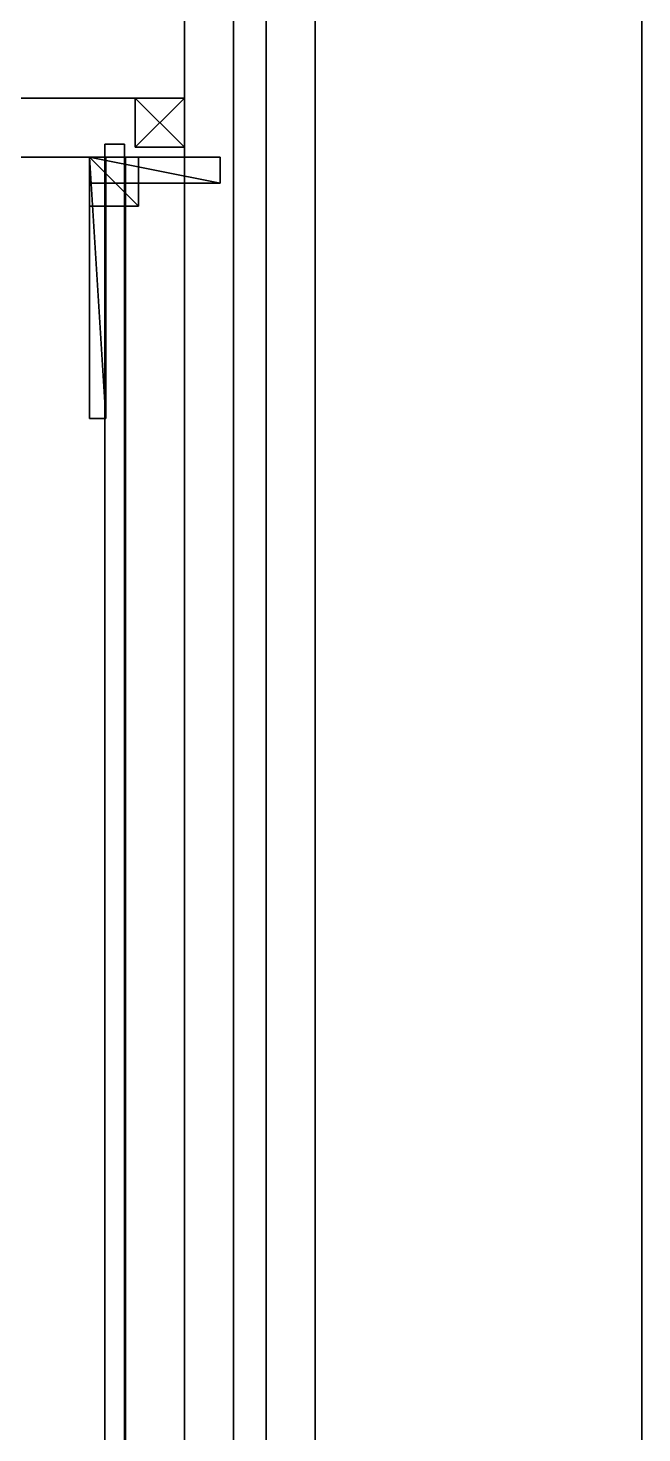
# Model space of a CAD drawing. Extents: x -100 to 4856, y -100 to 4830.
# Drawn here: x 4668.2 to 4856, y 951.7 to 1381.6 of the extents above; entities that cross this region are included whole.
import ezdxf

# ---------------------------------------------------------------- set-up
doc = ezdxf.new("R2010")
doc.units = 0
for name, color, linetype in [('LAYER0', 7, 'CONTINUOUS'), ('LAYER1225', 45, 'CONTINUOUS'), ('LAYER1234', 45, 'CONTINUOUS'), ('LAYER1235', 2, 'CONTINUOUS'), ('LAYER1236', 7, 'CONTINUOUS'), ('LAYER1237', 253, 'CONTINUOUS'), ('LAYER1238', 253, 'CONTINUOUS'), ('LAYER1239', 253, 'CONTINUOUS'), ('LAYER1240', 253, 'CONTINUOUS'), ('LAYER1241', 253, 'CONTINUOUS'), ('LAYER1242', 253, 'CONTINUOUS'), ('LAYER1243', 45, 'CONTINUOUS'), ('LAYER1245', 45, 'CONTINUOUS'), ('LAYER1247', 45, 'CONTINUOUS'), ('LAYER1261', 253, 'CONTINUOUS'), ('LAYER1262', 253, 'CONTINUOUS'), ('LAYER1263', 253, 'CONTINUOUS'), ('LAYER1264', 253, 'CONTINUOUS'), ('LAYER1265', 253, 'CONTINUOUS'), ('LAYER1266', 253, 'CONTINUOUS'), ('LAYER1267', 253, 'CONTINUOUS'), ('LAYER1268', 253, 'CONTINUOUS'), ('LAYER1269', 253, 'CONTINUOUS'), ('LAYER1270', 253, 'CONTINUOUS'), ('LAYER1271', 253, 'CONTINUOUS'), ('LAYER1272', 253, 'CONTINUOUS'), ('LAYER141', 45, 'CONTINUOUS'), ('LAYER28', 7, 'CONTINUOUS'), ('LAYER32', 7, 'CONTINUOUS'), ('LAYER89', 7, 'CONTINUOUS')]:
    doc.layers.add(name, color=color, linetype=linetype)

msp = doc.modelspace()

# ---------------------------------------------------------------- linework, layer by layer
at = {"layer": 'LAYER0', "invisible_edges": 1}
for points in [[(4856, 4830, -5), (-100, -100, -5), (-100, 4830, -5), (4856, 4830, -5)], [(-100, -100, -5), (4856, 4830, -5), (4856, -100, -5), (-100, -100, -5)], [(4856, -100), (-100, 4830), (-100, -100), (4856, -100)], [(-100, 4830), (4856, -100), (4856, 4830), (-100, 4830)], [(4856, 4830, -5), (4856, -100), (4856, -100, -5), (4856, 4830, -5)], [(4856, -100), (4856, 4830, -5), (4856, 4830), (4856, -100)]]:
    msp.add_3dface(points, dxfattribs=at)
at = {"layer": 'LAYER1225', "invisible_edges": 1}
for points in [[(4716, 660.156, 550), (4346, 1360.156, 550), (4716, 1360.156, 550), (4716, 660.156, 550)], [(4346, 1360.156, 550), (4716, 660.156, 550), (4346, 660.156, 550), (4346, 1360.156, 550)], [(4716, 1360.156, 568), (4346, 1360.156, 550), (4346, 1360.156, 568), (4716, 1360.156, 568)], [(4346, 1360.156, 550), (4716, 1360.156, 568), (4716, 1360.156, 550), (4346, 1360.156, 550)], [(4346, 660.156, 568), (4716, 1360.156, 568), (4346, 1360.156, 568), (4346, 660.156, 568)], [(4716, 1360.156, 568), (4346, 660.156, 568), (4716, 660.156, 568), (4716, 1360.156, 568)], [(4716, 1360.156, 568), (4716, 660.156, 550), (4716, 1360.156, 550), (4716, 1360.156, 568)], [(4716, 660.156, 550), (4716, 1360.156, 568), (4716, 660.156, 568), (4716, 660.156, 550)]]:
    msp.add_3dface(points, dxfattribs=at)
at = {"layer": 'LAYER1234', "invisible_edges": 1}
for points in [[(4716, 678.156, 301), (4366, 1342.156, 301), (4716, 1342.156, 301), (4716, 678.156, 301)], [(4366, 1342.156, 301), (4716, 678.156, 301), (4366, 678.156, 301), (4366, 1342.156, 301)], [(4716, 1342.156, 319), (4366, 1342.156, 301), (4366, 1342.156, 319), (4716, 1342.156, 319)], [(4366, 1342.156, 301), (4716, 1342.156, 319), (4716, 1342.156, 301), (4366, 1342.156, 301)], [(4366, 678.156, 319), (4716, 1342.156, 319), (4366, 1342.156, 319), (4366, 678.156, 319)], [(4716, 1342.156, 319), (4366, 678.156, 319), (4716, 678.156, 319), (4716, 1342.156, 319)], [(4716, 1342.156, 319), (4716, 678.156, 301), (4716, 1342.156, 301), (4716, 1342.156, 319)], [(4716, 678.156, 301), (4716, 1342.156, 319), (4716, 678.156, 319), (4716, 678.156, 301)]]:
    msp.add_3dface(points, dxfattribs=at)
at = {"layer": 'LAYER1235'}
for points in [[(4687, 1262.156, 509), (4692, 1262.156, 509), (4687, 1342.156, 509), (4687, 1262.156, 509)], [(4687, 1342.156, 509), (4692, 1262.156, 509), (4692, 1342.156, 509), (4687, 1342.156, 509)], [(4687, 1342.156, 509), (4692, 1342.156, 509), (4687, 1342.156, 486), (4687, 1342.156, 509)], [(4687, 1342.156, 486), (4692, 1342.156, 509), (4692, 1342.156, 486), (4687, 1342.156, 486)], [(4687, 1262.156, 509), (4687, 1342.156, 509), (4687, 1262.156, 486), (4687, 1262.156, 509)], [(4687, 1262.156, 486), (4687, 1342.156, 509), (4687, 1342.156, 486), (4687, 1262.156, 486)], [(4687, 1262.156, 486), (4687, 1342.156, 486), (4692, 1262.156, 486), (4687, 1262.156, 486)], [(4692, 1262.156, 486), (4687, 1342.156, 486), (4692, 1342.156, 486), (4692, 1262.156, 486)], [(4692, 1262.156, 486), (4692, 1342.156, 486), (4692, 1262.156, 509), (4692, 1262.156, 486)], [(4692, 1262.156, 509), (4692, 1342.156, 486), (4692, 1342.156, 509), (4692, 1262.156, 509)], [(4687, 1262.156, 486), (4692, 1262.156, 486), (4687, 1262.156, 509), (4687, 1262.156, 486)], [(4687, 1262.156, 509), (4692, 1262.156, 486), (4692, 1262.156, 509), (4687, 1262.156, 509)]]:
    msp.add_3dface(points, dxfattribs=at)
at = {"layer": 'LAYER1236', "invisible_edges": 1}
for points in [[(4687, 1342.156, 486), (4687, 1262.156, 509), (4687, 1342.156, 509), (4687, 1342.156, 486)], [(4687, 1262.156, 509), (4687, 1342.156, 486), (4687, 1262.156, 486), (4687, 1262.156, 509)], [(4692, 1342.156, 509), (4687, 1262.156, 509), (4692, 1262.156, 509), (4692, 1342.156, 509)], [(4687, 1262.156, 509), (4692, 1342.156, 509), (4687, 1342.156, 509), (4687, 1262.156, 509)], [(4687, 1342.156, 486), (4692, 1262.156, 486), (4687, 1262.156, 486), (4687, 1342.156, 486)], [(4692, 1262.156, 486), (4687, 1342.156, 486), (4692, 1342.156, 486), (4692, 1262.156, 486)], [(4692, 1342.156, 509), (4687, 1342.156, 486), (4687, 1342.156, 509), (4692, 1342.156, 509)], [(4687, 1342.156, 486), (4692, 1342.156, 509), (4692, 1342.156, 486), (4687, 1342.156, 486)], [(4692, 1262.156, 486), (4692, 1342.156, 509), (4692, 1262.156, 509), (4692, 1262.156, 486)], [(4692, 1342.156, 509), (4692, 1262.156, 486), (4692, 1342.156, 486), (4692, 1342.156, 509)], [(4692, 1262.156, 486), (4687, 1262.156, 509), (4687, 1262.156, 486), (4692, 1262.156, 486)], [(4687, 1262.156, 509), (4692, 1262.156, 486), (4692, 1262.156, 509), (4687, 1262.156, 509)]]:
    msp.add_3dface(points, dxfattribs=at)
at = {"layer": 'LAYER1237'}
for points in [[(4687, 1327.156, 509), (4702, 1327.156, 509), (4687, 1342.156, 509), (4687, 1327.156, 509)], [(4687, 1342.156, 509), (4702, 1327.156, 509), (4702, 1342.156, 509), (4687, 1342.156, 509)], [(4687, 1342.156, 509), (4702, 1342.156, 509), (4687, 1342.156, 494), (4687, 1342.156, 509)], [(4687, 1342.156, 494), (4702, 1342.156, 509), (4702, 1342.156, 494), (4687, 1342.156, 494)], [(4687, 1327.156, 509), (4687, 1342.156, 509), (4687, 1327.156, 494), (4687, 1327.156, 509)], [(4687, 1327.156, 494), (4687, 1342.156, 509), (4687, 1342.156, 494), (4687, 1327.156, 494)], [(4687, 1327.156, 494), (4687, 1342.156, 494), (4702, 1327.156, 494), (4687, 1327.156, 494)], [(4702, 1327.156, 494), (4687, 1342.156, 494), (4702, 1342.156, 494), (4702, 1327.156, 494)], [(4702, 1327.156, 494), (4702, 1342.156, 494), (4702, 1327.156, 509), (4702, 1327.156, 494)], [(4702, 1327.156, 509), (4702, 1342.156, 494), (4702, 1342.156, 509), (4702, 1327.156, 509)], [(4687, 1327.156, 494), (4702, 1327.156, 494), (4687, 1327.156, 509), (4687, 1327.156, 494)], [(4687, 1327.156, 509), (4702, 1327.156, 494), (4702, 1327.156, 509), (4687, 1327.156, 509)]]:
    msp.add_3dface(points, dxfattribs=at)
at = {"layer": 'LAYER1238'}
for points in [[(4687, 1327.156, 509), (4702, 1327.156, 509), (4687, 1342.156, 509), (4687, 1327.156, 509)], [(4687, 1342.156, 509), (4702, 1327.156, 509), (4702, 1342.156, 509), (4687, 1342.156, 509)], [(4687, 1342.156, 509), (4702, 1342.156, 509), (4687, 1342.156, 494), (4687, 1342.156, 509)], [(4687, 1342.156, 494), (4702, 1342.156, 509), (4702, 1342.156, 494), (4687, 1342.156, 494)], [(4687, 1327.156, 509), (4687, 1342.156, 509), (4687, 1327.156, 494), (4687, 1327.156, 509)], [(4687, 1327.156, 494), (4687, 1342.156, 509), (4687, 1342.156, 494), (4687, 1327.156, 494)], [(4687, 1327.156, 494), (4687, 1342.156, 494), (4702, 1327.156, 494), (4687, 1327.156, 494)], [(4702, 1327.156, 494), (4687, 1342.156, 494), (4702, 1342.156, 494), (4702, 1327.156, 494)], [(4702, 1327.156, 494), (4702, 1342.156, 494), (4702, 1327.156, 509), (4702, 1327.156, 494)], [(4702, 1327.156, 509), (4702, 1342.156, 494), (4702, 1342.156, 509), (4702, 1327.156, 509)], [(4687, 1327.156, 494), (4702, 1327.156, 494), (4687, 1327.156, 509), (4687, 1327.156, 494)], [(4687, 1327.156, 509), (4702, 1327.156, 494), (4702, 1327.156, 509), (4687, 1327.156, 509)]]:
    msp.add_3dface(points, dxfattribs=at)
at = {"layer": 'LAYER1239'}
for points in [[(4687, 1327.156, 509), (4702, 1327.156, 509), (4687, 1342.156, 509), (4687, 1327.156, 509)], [(4687, 1342.156, 509), (4702, 1327.156, 509), (4702, 1342.156, 509), (4687, 1342.156, 509)], [(4687, 1342.156, 509), (4702, 1342.156, 509), (4687, 1342.156, 494), (4687, 1342.156, 509)], [(4687, 1342.156, 494), (4702, 1342.156, 509), (4702, 1342.156, 494), (4687, 1342.156, 494)], [(4687, 1327.156, 509), (4687, 1342.156, 509), (4687, 1327.156, 494), (4687, 1327.156, 509)], [(4687, 1327.156, 494), (4687, 1342.156, 509), (4687, 1342.156, 494), (4687, 1327.156, 494)], [(4687, 1327.156, 494), (4687, 1342.156, 494), (4702, 1327.156, 494), (4687, 1327.156, 494)], [(4702, 1327.156, 494), (4687, 1342.156, 494), (4702, 1342.156, 494), (4702, 1327.156, 494)], [(4702, 1327.156, 494), (4702, 1342.156, 494), (4702, 1327.156, 509), (4702, 1327.156, 494)], [(4702, 1327.156, 509), (4702, 1342.156, 494), (4702, 1342.156, 509), (4702, 1327.156, 509)], [(4687, 1327.156, 494), (4702, 1327.156, 494), (4687, 1327.156, 509), (4687, 1327.156, 494)], [(4687, 1327.156, 509), (4702, 1327.156, 494), (4702, 1327.156, 509), (4687, 1327.156, 509)]]:
    msp.add_3dface(points, dxfattribs=at)
at = {"layer": 'LAYER1240'}
for points in [[(4687, 1327.156, 509), (4702, 1327.156, 509), (4687, 1342.156, 509), (4687, 1327.156, 509)], [(4687, 1342.156, 509), (4702, 1327.156, 509), (4702, 1342.156, 509), (4687, 1342.156, 509)], [(4687, 1342.156, 509), (4702, 1342.156, 509), (4687, 1342.156, 494), (4687, 1342.156, 509)], [(4687, 1342.156, 494), (4702, 1342.156, 509), (4702, 1342.156, 494), (4687, 1342.156, 494)], [(4687, 1327.156, 509), (4687, 1342.156, 509), (4687, 1327.156, 494), (4687, 1327.156, 509)], [(4687, 1327.156, 494), (4687, 1342.156, 509), (4687, 1342.156, 494), (4687, 1327.156, 494)], [(4687, 1327.156, 494), (4687, 1342.156, 494), (4702, 1327.156, 494), (4687, 1327.156, 494)], [(4702, 1327.156, 494), (4687, 1342.156, 494), (4702, 1342.156, 494), (4702, 1327.156, 494)], [(4702, 1327.156, 494), (4702, 1342.156, 494), (4702, 1327.156, 509), (4702, 1327.156, 494)], [(4702, 1327.156, 509), (4702, 1342.156, 494), (4702, 1342.156, 509), (4702, 1327.156, 509)], [(4687, 1327.156, 494), (4702, 1327.156, 494), (4687, 1327.156, 509), (4687, 1327.156, 494)], [(4687, 1327.156, 509), (4702, 1327.156, 494), (4702, 1327.156, 509), (4687, 1327.156, 509)]]:
    msp.add_3dface(points, dxfattribs=at)
at = {"layer": 'LAYER1241'}
for points in [[(4687, 1334.156, 509), (4727, 1334.156, 509), (4687, 1342.156, 509), (4687, 1334.156, 509)], [(4687, 1342.156, 509), (4727, 1334.156, 509), (4727, 1342.156, 509), (4687, 1342.156, 509)], [(4687, 1342.156, 509), (4727, 1342.156, 509), (4687, 1342.156, 501), (4687, 1342.156, 509)], [(4687, 1342.156, 501), (4727, 1342.156, 509), (4727, 1342.156, 501), (4687, 1342.156, 501)], [(4687, 1334.156, 509), (4687, 1342.156, 509), (4687, 1334.156, 501), (4687, 1334.156, 509)], [(4687, 1334.156, 501), (4687, 1342.156, 509), (4687, 1342.156, 501), (4687, 1334.156, 501)], [(4687, 1334.156, 501), (4687, 1342.156, 501), (4727, 1334.156, 501), (4687, 1334.156, 501)], [(4727, 1334.156, 501), (4687, 1342.156, 501), (4727, 1342.156, 501), (4727, 1334.156, 501)], [(4727, 1334.156, 501), (4727, 1342.156, 501), (4727, 1334.156, 509), (4727, 1334.156, 501)], [(4727, 1334.156, 509), (4727, 1342.156, 501), (4727, 1342.156, 509), (4727, 1334.156, 509)], [(4687, 1334.156, 501), (4727, 1334.156, 501), (4687, 1334.156, 509), (4687, 1334.156, 501)], [(4687, 1334.156, 509), (4727, 1334.156, 501), (4727, 1334.156, 509), (4687, 1334.156, 509)]]:
    msp.add_3dface(points, dxfattribs=at)
at = {"layer": 'LAYER1242'}
for points in [[(4687, 1262.156, 509), (4692, 1262.156, 509), (4687, 1342.156, 509), (4687, 1262.156, 509)], [(4687, 1342.156, 509), (4692, 1262.156, 509), (4692, 1342.156, 509), (4687, 1342.156, 509)], [(4687, 1342.156, 509), (4692, 1342.156, 509), (4687, 1342.156, 493), (4687, 1342.156, 509)], [(4687, 1342.156, 493), (4692, 1342.156, 509), (4692, 1342.156, 493), (4687, 1342.156, 493)], [(4687, 1262.156, 509), (4687, 1342.156, 509), (4687, 1262.156, 493), (4687, 1262.156, 509)], [(4687, 1262.156, 493), (4687, 1342.156, 509), (4687, 1342.156, 493), (4687, 1262.156, 493)], [(4687, 1262.156, 493), (4687, 1342.156, 493), (4692, 1262.156, 493), (4687, 1262.156, 493)], [(4692, 1262.156, 493), (4687, 1342.156, 493), (4692, 1342.156, 493), (4692, 1262.156, 493)], [(4692, 1262.156, 493), (4692, 1342.156, 493), (4692, 1262.156, 509), (4692, 1262.156, 493)], [(4692, 1262.156, 509), (4692, 1342.156, 493), (4692, 1342.156, 509), (4692, 1262.156, 509)], [(4687, 1262.156, 493), (4692, 1262.156, 493), (4687, 1262.156, 509), (4687, 1262.156, 493)], [(4687, 1262.156, 509), (4692, 1262.156, 493), (4692, 1262.156, 509), (4687, 1262.156, 509)]]:
    msp.add_3dface(points, dxfattribs=at)
at = {"layer": 'LAYER1243', "invisible_edges": 1}
for points in [[(4716, 1360.156, 300), (4366, 1342.156, 300), (4366, 1360.156, 300), (4716, 1360.156, 300)], [(4366, 1342.156, 300), (4716, 1360.156, 300), (4716, 1342.156, 300), (4366, 1342.156, 300)], [(4716, 1342.156, 550), (4366, 1360.156, 550), (4366, 1342.156, 550), (4716, 1342.156, 550)], [(4366, 1360.156, 550), (4716, 1342.156, 550), (4716, 1360.156, 550), (4366, 1360.156, 550)], [(4366, 1360.156, 550), (4716, 1360.156, 300), (4366, 1360.156, 300), (4366, 1360.156, 550)], [(4716, 1360.156, 300), (4366, 1360.156, 550), (4716, 1360.156, 550), (4716, 1360.156, 300)], [(4716, 1360.156, 300), (4716, 1342.156, 550), (4716, 1342.156, 300), (4716, 1360.156, 300)], [(4716, 1342.156, 550), (4716, 1360.156, 300), (4716, 1360.156, 550), (4716, 1342.156, 550)], [(4716, 1342.156, 550), (4366, 1342.156, 300), (4716, 1342.156, 300), (4716, 1342.156, 550)], [(4366, 1342.156, 300), (4716, 1342.156, 550), (4366, 1342.156, 550), (4366, 1342.156, 300)]]:
    msp.add_3dface(points, dxfattribs=at)
at = {"layer": 'LAYER1245', "invisible_edges": 1}
for points in [[(4691.7, 1346.156, 549.5), (4697.7, 674.156, 549.5), (4697.7, 1346.156, 549.5), (4691.7, 1346.156, 549.5)], [(4697.7, 674.156, 549.5), (4691.7, 1346.156, 549.5), (4691.7, 674.156, 549.5), (4697.7, 674.156, 549.5)], [(4697.7, 1346.156, 315), (4691.7, 1346.156, 549.5), (4697.7, 1346.156, 549.5), (4697.7, 1346.156, 315)], [(4691.7, 1346.156, 549.5), (4697.7, 1346.156, 315), (4691.7, 1346.156, 315), (4691.7, 1346.156, 549.5)], [(4691.7, 674.156, 315), (4697.7, 1346.156, 315), (4697.7, 674.156, 315), (4691.7, 674.156, 315)], [(4697.7, 1346.156, 315), (4691.7, 674.156, 315), (4691.7, 1346.156, 315), (4697.7, 1346.156, 315)], [(4691.7, 1346.156, 549.5), (4691.7, 674.156, 315), (4691.7, 674.156, 549.5), (4691.7, 1346.156, 549.5)], [(4691.7, 674.156, 315), (4691.7, 1346.156, 549.5), (4691.7, 1346.156, 315), (4691.7, 674.156, 315)], [(4697.7, 1346.156, 315), (4697.7, 674.156, 549.5), (4697.7, 674.156, 315), (4697.7, 1346.156, 315)], [(4697.7, 674.156, 549.5), (4697.7, 1346.156, 315), (4697.7, 1346.156, 549.5), (4697.7, 674.156, 549.5)]]:
    msp.add_3dface(points, dxfattribs=at)
at = {"layer": 'LAYER1247', "invisible_edges": 1}
for points in [[(4698, 1342.156, 549.5), (4716, 678.156, 549.5), (4716, 1342.156, 549.5), (4698, 1342.156, 549.5)], [(4716, 678.156, 549.5), (4698, 1342.156, 549.5), (4698, 678.156, 549.5), (4716, 678.156, 549.5)], [(4716, 1342.156, 429.5), (4698, 1342.156, 549.5), (4716, 1342.156, 549.5), (4716, 1342.156, 429.5)], [(4698, 1342.156, 549.5), (4716, 1342.156, 429.5), (4698, 1342.156, 429.5), (4698, 1342.156, 549.5)], [(4698, 678.156, 429.5), (4716, 1342.156, 429.5), (4716, 678.156, 429.5), (4698, 678.156, 429.5)], [(4716, 1342.156, 429.5), (4698, 678.156, 429.5), (4698, 1342.156, 429.5), (4716, 1342.156, 429.5)], [(4698, 1342.156, 549.5), (4698, 678.156, 429.5), (4698, 678.156, 549.5), (4698, 1342.156, 549.5)], [(4698, 678.156, 429.5), (4698, 1342.156, 549.5), (4698, 1342.156, 429.5), (4698, 678.156, 429.5)], [(4716, 1342.156, 429.5), (4716, 678.156, 549.5), (4716, 678.156, 429.5), (4716, 1342.156, 429.5)], [(4716, 678.156, 549.5), (4716, 1342.156, 429.5), (4716, 1342.156, 549.5), (4716, 678.156, 549.5)]]:
    msp.add_3dface(points, dxfattribs=at)
at = {"layer": 'LAYER1261'}
for points in [[(4701, 1345.156, 303), (4701, 1345.156, 318), (4701, 1360.156, 303), (4701, 1345.156, 303)], [(4701, 1360.156, 303), (4701, 1345.156, 318), (4701, 1360.156, 318), (4701, 1360.156, 303)], [(4701, 1360.156, 303), (4701, 1360.156, 318), (4716, 1360.156, 303), (4701, 1360.156, 303)], [(4716, 1360.156, 303), (4701, 1360.156, 318), (4716, 1360.156, 318), (4716, 1360.156, 303)], [(4701, 1360.156, 303), (4716, 1360.156, 303), (4701, 1345.156, 303), (4701, 1360.156, 303)], [(4701, 1345.156, 303), (4716, 1360.156, 303), (4716, 1345.156, 303), (4701, 1345.156, 303)], [(4701, 1345.156, 318), (4716, 1345.156, 318), (4701, 1360.156, 318), (4701, 1345.156, 318)], [(4701, 1360.156, 318), (4716, 1345.156, 318), (4716, 1360.156, 318), (4701, 1360.156, 318)], [(4716, 1360.156, 303), (4716, 1360.156, 318), (4716, 1345.156, 303), (4716, 1360.156, 303)], [(4716, 1345.156, 303), (4716, 1360.156, 318), (4716, 1345.156, 318), (4716, 1345.156, 303)], [(4701, 1345.156, 303), (4716, 1345.156, 303), (4701, 1345.156, 318), (4701, 1345.156, 303)], [(4701, 1345.156, 318), (4716, 1345.156, 303), (4716, 1345.156, 318), (4701, 1345.156, 318)]]:
    msp.add_3dface(points, dxfattribs=at)
at = {"layer": 'LAYER1262'}
for points in [[(4701, 1345.156, 303), (4701, 1345.156, 318), (4701, 1360.156, 303), (4701, 1345.156, 303)], [(4701, 1360.156, 303), (4701, 1345.156, 318), (4701, 1360.156, 318), (4701, 1360.156, 303)], [(4701, 1360.156, 303), (4701, 1360.156, 318), (4716, 1360.156, 303), (4701, 1360.156, 303)], [(4716, 1360.156, 303), (4701, 1360.156, 318), (4716, 1360.156, 318), (4716, 1360.156, 303)], [(4701, 1360.156, 303), (4716, 1360.156, 303), (4701, 1345.156, 303), (4701, 1360.156, 303)], [(4701, 1345.156, 303), (4716, 1360.156, 303), (4716, 1345.156, 303), (4701, 1345.156, 303)], [(4701, 1345.156, 318), (4716, 1345.156, 318), (4701, 1360.156, 318), (4701, 1345.156, 318)], [(4701, 1360.156, 318), (4716, 1345.156, 318), (4716, 1360.156, 318), (4701, 1360.156, 318)], [(4716, 1360.156, 303), (4716, 1360.156, 318), (4716, 1345.156, 303), (4716, 1360.156, 303)], [(4716, 1345.156, 303), (4716, 1360.156, 318), (4716, 1345.156, 318), (4716, 1345.156, 303)], [(4701, 1345.156, 303), (4716, 1345.156, 303), (4701, 1345.156, 318), (4701, 1345.156, 303)], [(4701, 1345.156, 318), (4716, 1345.156, 303), (4716, 1345.156, 318), (4701, 1345.156, 318)]]:
    msp.add_3dface(points, dxfattribs=at)
at = {"layer": 'LAYER1263'}
for points in [[(4701, 1345.156, 303), (4701, 1345.156, 318), (4701, 1360.156, 303), (4701, 1345.156, 303)], [(4701, 1360.156, 303), (4701, 1345.156, 318), (4701, 1360.156, 318), (4701, 1360.156, 303)], [(4701, 1360.156, 303), (4701, 1360.156, 318), (4716, 1360.156, 303), (4701, 1360.156, 303)], [(4716, 1360.156, 303), (4701, 1360.156, 318), (4716, 1360.156, 318), (4716, 1360.156, 303)], [(4701, 1360.156, 303), (4716, 1360.156, 303), (4701, 1345.156, 303), (4701, 1360.156, 303)], [(4701, 1345.156, 303), (4716, 1360.156, 303), (4716, 1345.156, 303), (4701, 1345.156, 303)], [(4701, 1345.156, 318), (4716, 1345.156, 318), (4701, 1360.156, 318), (4701, 1345.156, 318)], [(4701, 1360.156, 318), (4716, 1345.156, 318), (4716, 1360.156, 318), (4701, 1360.156, 318)], [(4716, 1360.156, 303), (4716, 1360.156, 318), (4716, 1345.156, 303), (4716, 1360.156, 303)], [(4716, 1345.156, 303), (4716, 1360.156, 318), (4716, 1345.156, 318), (4716, 1345.156, 303)], [(4701, 1345.156, 303), (4716, 1345.156, 303), (4701, 1345.156, 318), (4701, 1345.156, 303)], [(4701, 1345.156, 318), (4716, 1345.156, 303), (4716, 1345.156, 318), (4701, 1345.156, 318)]]:
    msp.add_3dface(points, dxfattribs=at)
at = {"layer": 'LAYER1264'}
for points in [[(4701, 1345.156, 303), (4701, 1345.156, 318), (4701, 1360.156, 303), (4701, 1345.156, 303)], [(4701, 1360.156, 303), (4701, 1345.156, 318), (4701, 1360.156, 318), (4701, 1360.156, 303)], [(4701, 1360.156, 303), (4701, 1360.156, 318), (4716, 1360.156, 303), (4701, 1360.156, 303)], [(4716, 1360.156, 303), (4701, 1360.156, 318), (4716, 1360.156, 318), (4716, 1360.156, 303)], [(4701, 1360.156, 303), (4716, 1360.156, 303), (4701, 1345.156, 303), (4701, 1360.156, 303)], [(4701, 1345.156, 303), (4716, 1360.156, 303), (4716, 1345.156, 303), (4701, 1345.156, 303)], [(4701, 1345.156, 318), (4716, 1345.156, 318), (4701, 1360.156, 318), (4701, 1345.156, 318)], [(4701, 1360.156, 318), (4716, 1345.156, 318), (4716, 1360.156, 318), (4701, 1360.156, 318)], [(4716, 1360.156, 303), (4716, 1360.156, 318), (4716, 1345.156, 303), (4716, 1360.156, 303)], [(4716, 1345.156, 303), (4716, 1360.156, 318), (4716, 1345.156, 318), (4716, 1345.156, 303)], [(4701, 1345.156, 303), (4716, 1345.156, 303), (4701, 1345.156, 318), (4701, 1345.156, 303)], [(4701, 1345.156, 318), (4716, 1345.156, 303), (4716, 1345.156, 318), (4701, 1345.156, 318)]]:
    msp.add_3dface(points, dxfattribs=at)
at = {"layer": 'LAYER1265'}
for points in [[(4701, 1345.156, 303), (4701, 1345.156, 318), (4701, 1360.156, 303), (4701, 1345.156, 303)], [(4701, 1360.156, 303), (4701, 1345.156, 318), (4701, 1360.156, 318), (4701, 1360.156, 303)], [(4701, 1360.156, 303), (4701, 1360.156, 318), (4716, 1360.156, 303), (4701, 1360.156, 303)], [(4716, 1360.156, 303), (4701, 1360.156, 318), (4716, 1360.156, 318), (4716, 1360.156, 303)], [(4701, 1360.156, 303), (4716, 1360.156, 303), (4701, 1345.156, 303), (4701, 1360.156, 303)], [(4701, 1345.156, 303), (4716, 1360.156, 303), (4716, 1345.156, 303), (4701, 1345.156, 303)], [(4701, 1345.156, 318), (4716, 1345.156, 318), (4701, 1360.156, 318), (4701, 1345.156, 318)], [(4701, 1360.156, 318), (4716, 1345.156, 318), (4716, 1360.156, 318), (4701, 1360.156, 318)], [(4716, 1360.156, 303), (4716, 1360.156, 318), (4716, 1345.156, 303), (4716, 1360.156, 303)], [(4716, 1345.156, 303), (4716, 1360.156, 318), (4716, 1345.156, 318), (4716, 1345.156, 303)], [(4701, 1345.156, 303), (4716, 1345.156, 303), (4701, 1345.156, 318), (4701, 1345.156, 303)], [(4701, 1345.156, 318), (4716, 1345.156, 303), (4716, 1345.156, 318), (4701, 1345.156, 318)]]:
    msp.add_3dface(points, dxfattribs=at)
at = {"layer": 'LAYER1266'}
for points in [[(4701, 1345.156, 303), (4701, 1345.156, 318), (4701, 1360.156, 303), (4701, 1345.156, 303)], [(4701, 1360.156, 303), (4701, 1345.156, 318), (4701, 1360.156, 318), (4701, 1360.156, 303)], [(4701, 1360.156, 303), (4701, 1360.156, 318), (4716, 1360.156, 303), (4701, 1360.156, 303)], [(4716, 1360.156, 303), (4701, 1360.156, 318), (4716, 1360.156, 318), (4716, 1360.156, 303)], [(4701, 1360.156, 303), (4716, 1360.156, 303), (4701, 1345.156, 303), (4701, 1360.156, 303)], [(4701, 1345.156, 303), (4716, 1360.156, 303), (4716, 1345.156, 303), (4701, 1345.156, 303)], [(4701, 1345.156, 318), (4716, 1345.156, 318), (4701, 1360.156, 318), (4701, 1345.156, 318)], [(4701, 1360.156, 318), (4716, 1345.156, 318), (4716, 1360.156, 318), (4701, 1360.156, 318)], [(4716, 1360.156, 303), (4716, 1360.156, 318), (4716, 1345.156, 303), (4716, 1360.156, 303)], [(4716, 1345.156, 303), (4716, 1360.156, 318), (4716, 1345.156, 318), (4716, 1345.156, 303)], [(4701, 1345.156, 303), (4716, 1345.156, 303), (4701, 1345.156, 318), (4701, 1345.156, 303)], [(4701, 1345.156, 318), (4716, 1345.156, 303), (4716, 1345.156, 318), (4701, 1345.156, 318)]]:
    msp.add_3dface(points, dxfattribs=at)
at = {"layer": 'LAYER1267'}
for points in [[(4701, 1345.156, 303), (4701, 1345.156, 318), (4701, 1360.156, 303), (4701, 1345.156, 303)], [(4701, 1360.156, 303), (4701, 1345.156, 318), (4701, 1360.156, 318), (4701, 1360.156, 303)], [(4701, 1360.156, 303), (4701, 1360.156, 318), (4716, 1360.156, 303), (4701, 1360.156, 303)], [(4716, 1360.156, 303), (4701, 1360.156, 318), (4716, 1360.156, 318), (4716, 1360.156, 303)], [(4701, 1360.156, 303), (4716, 1360.156, 303), (4701, 1345.156, 303), (4701, 1360.156, 303)], [(4701, 1345.156, 303), (4716, 1360.156, 303), (4716, 1345.156, 303), (4701, 1345.156, 303)], [(4701, 1345.156, 318), (4716, 1345.156, 318), (4701, 1360.156, 318), (4701, 1345.156, 318)], [(4701, 1360.156, 318), (4716, 1345.156, 318), (4716, 1360.156, 318), (4701, 1360.156, 318)], [(4716, 1360.156, 303), (4716, 1360.156, 318), (4716, 1345.156, 303), (4716, 1360.156, 303)], [(4716, 1345.156, 303), (4716, 1360.156, 318), (4716, 1345.156, 318), (4716, 1345.156, 303)], [(4701, 1345.156, 303), (4716, 1345.156, 303), (4701, 1345.156, 318), (4701, 1345.156, 303)], [(4701, 1345.156, 318), (4716, 1345.156, 303), (4716, 1345.156, 318), (4701, 1345.156, 318)]]:
    msp.add_3dface(points, dxfattribs=at)
at = {"layer": 'LAYER1268'}
for points in [[(4701, 1345.156, 303), (4701, 1345.156, 318), (4701, 1360.156, 303), (4701, 1345.156, 303)], [(4701, 1360.156, 303), (4701, 1345.156, 318), (4701, 1360.156, 318), (4701, 1360.156, 303)], [(4701, 1360.156, 303), (4701, 1360.156, 318), (4716, 1360.156, 303), (4701, 1360.156, 303)], [(4716, 1360.156, 303), (4701, 1360.156, 318), (4716, 1360.156, 318), (4716, 1360.156, 303)], [(4701, 1360.156, 303), (4716, 1360.156, 303), (4701, 1345.156, 303), (4701, 1360.156, 303)], [(4701, 1345.156, 303), (4716, 1360.156, 303), (4716, 1345.156, 303), (4701, 1345.156, 303)], [(4701, 1345.156, 318), (4716, 1345.156, 318), (4701, 1360.156, 318), (4701, 1345.156, 318)], [(4701, 1360.156, 318), (4716, 1345.156, 318), (4716, 1360.156, 318), (4701, 1360.156, 318)], [(4716, 1360.156, 303), (4716, 1360.156, 318), (4716, 1345.156, 303), (4716, 1360.156, 303)], [(4716, 1345.156, 303), (4716, 1360.156, 318), (4716, 1345.156, 318), (4716, 1345.156, 303)], [(4701, 1345.156, 303), (4716, 1345.156, 303), (4701, 1345.156, 318), (4701, 1345.156, 303)], [(4701, 1345.156, 318), (4716, 1345.156, 303), (4716, 1345.156, 318), (4701, 1345.156, 318)]]:
    msp.add_3dface(points, dxfattribs=at)
at = {"layer": 'LAYER1269'}
for points in [[(4701, 1345.156, 303), (4701, 1345.156, 318), (4701, 1360.156, 303), (4701, 1345.156, 303)], [(4701, 1360.156, 303), (4701, 1345.156, 318), (4701, 1360.156, 318), (4701, 1360.156, 303)], [(4701, 1360.156, 303), (4701, 1360.156, 318), (4716, 1360.156, 303), (4701, 1360.156, 303)], [(4716, 1360.156, 303), (4701, 1360.156, 318), (4716, 1360.156, 318), (4716, 1360.156, 303)], [(4701, 1360.156, 303), (4716, 1360.156, 303), (4701, 1345.156, 303), (4701, 1360.156, 303)], [(4701, 1345.156, 303), (4716, 1360.156, 303), (4716, 1345.156, 303), (4701, 1345.156, 303)], [(4701, 1345.156, 318), (4716, 1345.156, 318), (4701, 1360.156, 318), (4701, 1345.156, 318)], [(4701, 1360.156, 318), (4716, 1345.156, 318), (4716, 1360.156, 318), (4701, 1360.156, 318)], [(4716, 1360.156, 303), (4716, 1360.156, 318), (4716, 1345.156, 303), (4716, 1360.156, 303)], [(4716, 1345.156, 303), (4716, 1360.156, 318), (4716, 1345.156, 318), (4716, 1345.156, 303)], [(4701, 1345.156, 303), (4716, 1345.156, 303), (4701, 1345.156, 318), (4701, 1345.156, 303)], [(4701, 1345.156, 318), (4716, 1345.156, 303), (4716, 1345.156, 318), (4701, 1345.156, 318)]]:
    msp.add_3dface(points, dxfattribs=at)
at = {"layer": 'LAYER1270'}
for points in [[(4701, 1345.156, 303), (4701, 1345.156, 318), (4701, 1360.156, 303), (4701, 1345.156, 303)], [(4701, 1360.156, 303), (4701, 1345.156, 318), (4701, 1360.156, 318), (4701, 1360.156, 303)], [(4701, 1360.156, 303), (4701, 1360.156, 318), (4716, 1360.156, 303), (4701, 1360.156, 303)], [(4716, 1360.156, 303), (4701, 1360.156, 318), (4716, 1360.156, 318), (4716, 1360.156, 303)], [(4701, 1360.156, 303), (4716, 1360.156, 303), (4701, 1345.156, 303), (4701, 1360.156, 303)], [(4701, 1345.156, 303), (4716, 1360.156, 303), (4716, 1345.156, 303), (4701, 1345.156, 303)], [(4701, 1345.156, 318), (4716, 1345.156, 318), (4701, 1360.156, 318), (4701, 1345.156, 318)], [(4701, 1360.156, 318), (4716, 1345.156, 318), (4716, 1360.156, 318), (4701, 1360.156, 318)], [(4716, 1360.156, 303), (4716, 1360.156, 318), (4716, 1345.156, 303), (4716, 1360.156, 303)], [(4716, 1345.156, 303), (4716, 1360.156, 318), (4716, 1345.156, 318), (4716, 1345.156, 303)], [(4701, 1345.156, 303), (4716, 1345.156, 303), (4701, 1345.156, 318), (4701, 1345.156, 303)], [(4701, 1345.156, 318), (4716, 1345.156, 303), (4716, 1345.156, 318), (4701, 1345.156, 318)]]:
    msp.add_3dface(points, dxfattribs=at)
at = {"layer": 'LAYER1271'}
for points in [[(4701, 1345.156, 303), (4701, 1345.156, 318), (4701, 1360.156, 303), (4701, 1345.156, 303)], [(4701, 1360.156, 303), (4701, 1345.156, 318), (4701, 1360.156, 318), (4701, 1360.156, 303)], [(4701, 1360.156, 303), (4701, 1360.156, 318), (4716, 1360.156, 303), (4701, 1360.156, 303)], [(4716, 1360.156, 303), (4701, 1360.156, 318), (4716, 1360.156, 318), (4716, 1360.156, 303)], [(4701, 1360.156, 303), (4716, 1360.156, 303), (4701, 1345.156, 303), (4701, 1360.156, 303)], [(4701, 1345.156, 303), (4716, 1360.156, 303), (4716, 1345.156, 303), (4701, 1345.156, 303)], [(4701, 1345.156, 318), (4716, 1345.156, 318), (4701, 1360.156, 318), (4701, 1345.156, 318)], [(4701, 1360.156, 318), (4716, 1345.156, 318), (4716, 1360.156, 318), (4701, 1360.156, 318)], [(4716, 1360.156, 303), (4716, 1360.156, 318), (4716, 1345.156, 303), (4716, 1360.156, 303)], [(4716, 1345.156, 303), (4716, 1360.156, 318), (4716, 1345.156, 318), (4716, 1345.156, 303)], [(4701, 1345.156, 303), (4716, 1345.156, 303), (4701, 1345.156, 318), (4701, 1345.156, 303)], [(4701, 1345.156, 318), (4716, 1345.156, 303), (4716, 1345.156, 318), (4701, 1345.156, 318)]]:
    msp.add_3dface(points, dxfattribs=at)
at = {"layer": 'LAYER1272'}
for points in [[(4701, 1345.156, 303), (4701, 1345.156, 318), (4701, 1360.156, 303), (4701, 1345.156, 303)], [(4701, 1360.156, 303), (4701, 1345.156, 318), (4701, 1360.156, 318), (4701, 1360.156, 303)], [(4701, 1360.156, 303), (4701, 1360.156, 318), (4716, 1360.156, 303), (4701, 1360.156, 303)], [(4716, 1360.156, 303), (4701, 1360.156, 318), (4716, 1360.156, 318), (4716, 1360.156, 303)], [(4701, 1360.156, 303), (4716, 1360.156, 303), (4701, 1345.156, 303), (4701, 1360.156, 303)], [(4701, 1345.156, 303), (4716, 1360.156, 303), (4716, 1345.156, 303), (4701, 1345.156, 303)], [(4701, 1345.156, 318), (4716, 1345.156, 318), (4701, 1360.156, 318), (4701, 1345.156, 318)], [(4701, 1360.156, 318), (4716, 1345.156, 318), (4716, 1360.156, 318), (4701, 1360.156, 318)], [(4716, 1360.156, 303), (4716, 1360.156, 318), (4716, 1345.156, 303), (4716, 1360.156, 303)], [(4716, 1345.156, 303), (4716, 1360.156, 318), (4716, 1345.156, 318), (4716, 1345.156, 303)], [(4701, 1345.156, 303), (4716, 1345.156, 303), (4701, 1345.156, 318), (4701, 1345.156, 303)], [(4701, 1345.156, 318), (4716, 1345.156, 303), (4716, 1345.156, 318), (4701, 1345.156, 318)]]:
    msp.add_3dface(points, dxfattribs=at)
at = {"layer": 'LAYER141', "invisible_edges": 1}
for points in [[(4716, 613.104, 1010), (4716, 1453.104), (4716, 613.104), (4716, 613.104, 1010)], [(4716, 1453.104), (4716, 613.104, 1010), (4716, 1453.104, 1010), (4716, 1453.104)], [(4731, 613.104), (4716, 1453.104), (4731, 1453.104), (4731, 613.104)], [(4716, 1453.104), (4731, 613.104), (4716, 613.104), (4716, 1453.104)], [(4716, 613.104, 1010), (4731, 1453.104, 1010), (4716, 1453.104, 1010), (4716, 613.104, 1010)], [(4731, 1453.104, 1010), (4716, 613.104, 1010), (4731, 613.104, 1010), (4731, 1453.104, 1010)], [(4731, 1453.104, 1010), (4731, 613.104), (4731, 1453.104), (4731, 1453.104, 1010)], [(4731, 613.104), (4731, 1453.104, 1010), (4731, 613.104, 1010), (4731, 613.104)]]:
    msp.add_3dface(points, dxfattribs=at)
at = {"layer": 'LAYER28', "invisible_edges": 1}
for points in [[(4856, 4006.17), (4756, 649), (4756, 3907), (4856, 4006.17)], [(4756, 649), (4856, 4006.17), (4856, 549), (4756, 649)], [(4856, 4006.17), (4856, 549, 2594), (4856, 549), (4856, 4006.17)], [(4856, 549, 2594), (4856, 4006.17), (4856, 4006.17, 2594), (4856, 549, 2594)], [(4756, 3907, 2594), (4756, 649), (4756, 649, 2594), (4756, 3907, 2594)], [(4756, 649), (4756, 3907, 2594), (4756, 3907), (4756, 649)]]:
    msp.add_3dface(points, dxfattribs=at)
at = {"layer": 'LAYER32', "invisible_edges": 1}
for points in [[(4731, 649, 920), (4756, 2278, 920), (4756, 649, 920), (4731, 649, 920)], [(4756, 2278, 920), (4731, 649, 920), (4731, 2278, 920), (4756, 2278, 920)], [(4731, 2278, 1000), (4756, 649, 1000), (4756, 2278, 1000), (4731, 2278, 1000)], [(4756, 649, 1000), (4731, 2278, 1000), (4731, 649, 1000), (4756, 649, 1000)], [(4731, 649, 920), (4731, 2278, 1000), (4731, 2278, 920), (4731, 649, 920)], [(4731, 2278, 1000), (4731, 649, 920), (4731, 649, 1000), (4731, 2278, 1000)], [(4756, 649, 1000), (4756, 2278, 920), (4756, 2278, 1000), (4756, 649, 1000)], [(4756, 2278, 920), (4756, 649, 1000), (4756, 649, 920), (4756, 2278, 920)]]:
    msp.add_3dface(points, dxfattribs=at)
at = {"layer": 'LAYER89'}
for points, invisible_edges in [([(4741.001, 3892.123), (4756.001, 3907.003), (4741.001, 664.0032), (4741.001, 3892.123)], 3), ([(4756.001, 649.0032), (4741.001, 664.0032), (4756.001, 3907.003), (4756.001, 649.0032)], 3), ([(4756.001, 3907.003, 110), (4741.001, 3892.123, 110), (4756.001, 649.0032, 110), (4756.001, 3907.003, 110)], 3), ([(4756.001, 3907.003), (4756.001, 649.0032, 110), (4756.001, 649.0032), (4756.001, 3907.003)], 1), ([(4756.001, 649.0032, 110), (4756.001, 3907.003), (4756.001, 3907.003, 110), (4756.001, 649.0032, 110)], 1), ([(4741.001, 3892.123, 110), (4741.001, 664.0032), (4741.001, 664.0032, 110), (4741.001, 3892.123, 110)], 1), ([(4741.001, 664.0032), (4741.001, 3892.123, 110), (4741.001, 3892.123), (4741.001, 664.0032)], 1), ([(4741.001, 664.0032, 110), (4756.001, 649.0032, 110), (4741.001, 3892.123, 110), (4741.001, 664.0032, 110)], 3)]:
    msp.add_3dface(points, dxfattribs=dict(at, invisible_edges=invisible_edges))

# ---------------------------------------------------------------- meshes
at = {"layer": 'LAYER28'}
mesh = msp.add_polymesh((2, 2), dxfattribs=at)
for k, corner in enumerate([(4756, 649, 2594), (4756, 3907, 2594), (4856, 549, 2594), (4856, 4006.17, 2594)]):
    mesh.set_mesh_vertex(divmod(k, 2), corner)

doc.saveas('drawing.dxf')
